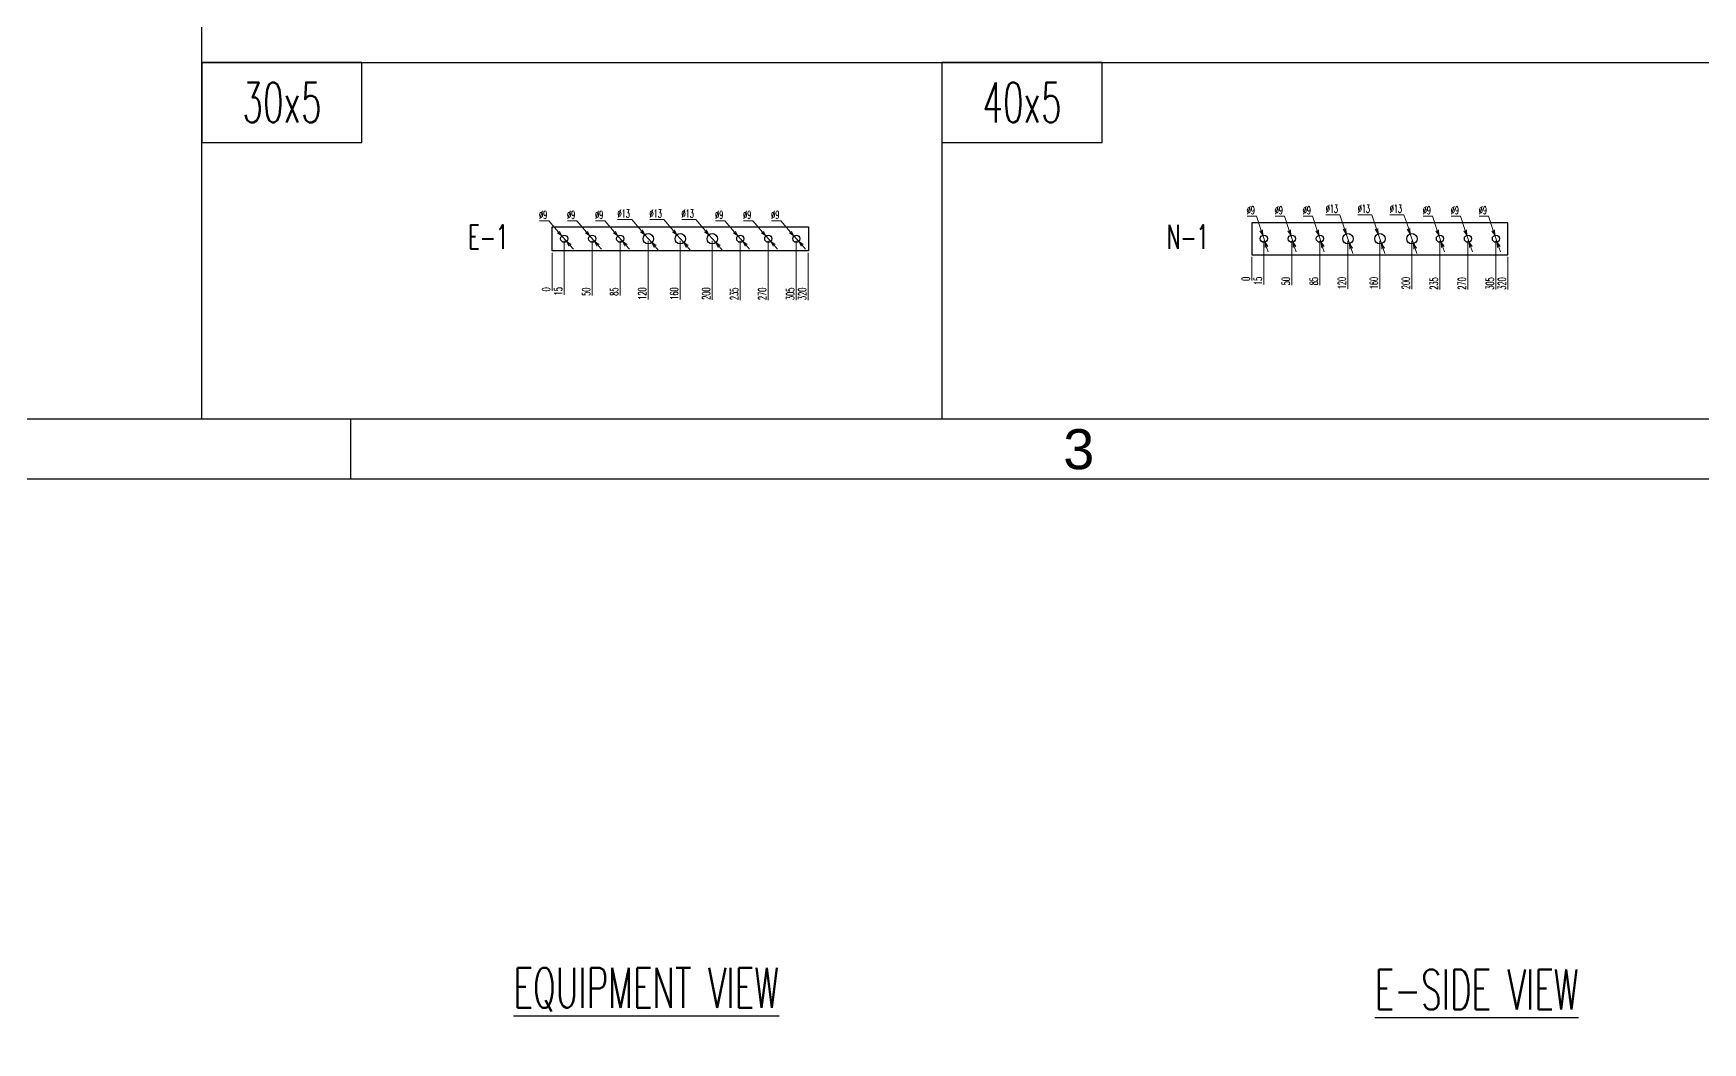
# Model space of a CAD drawing. Header units: millimetres. Extents: x 28713 to 59118, y -54378 to -19615.
# Drawn here: x 37189 to 39275, y -24634 to -23373 of the extents above; entities that cross this region are included whole.
import ezdxf
from ezdxf.enums import TextEntityAlignment as Align

# ---------------------------------------------------------------- set-up
doc = ezdxf.new("R2010")
doc.units = ezdxf.units.MM
doc.header["$LTSCALE"] = 3
for name, color, linetype in [('@.TEXT', 7, 'Continuous'), ('@.VISIBLE', 7, 'Continuous'), ('dim', 7, 'Continuous')]:
    doc.layers.add(name, color=color, linetype=linetype)
doc.styles.add('Ann_w01', font='romans.shx', dxfattribs={"width": 0.6, "bigfont": 'chineset.shx'})
doc.styles.add('Arial', font='arial.ttf')
doc.dimstyles.new('Dim 01_SC05', dxfattribs={"dimscale": 5, "dimtxt": 2, "dimasz": 1.3, "dimexe": 0.5, "dimexo": 0.5, "dimgap": 0.5, "dimtad": 1, "dimtoh": 1, "dimdec": 1, "dimzin": 12, "dimdsep": 46, "dimtxsty": 'Ann_w01', "dimblk": 'OPEN30', "dimcen": 1.5, "dimclrd": 6, "dimclre": 6, "dimclrt": 3, "dimadec": 1, "dimazin": 3, "dimtm": 1e-09, "dimtfac": 1, "dimtdec": 1, "dimtmove": 0, "dimatfit": 3, "dimldrblk": 'OPEN30', "dimfxl": 1, "dimtolj": 1, "dimlwd": 20, "dimlwe": 20, "dimarcsym": 0})

# ---------------------------------------------------------------- blocks, each defined once
blk = doc.blocks.new('KHUNG BAN VE (Made by Tung)')
at = {"layer": '@.VISIBLE', "color": 8}
blk.add_line((148.5, 207), (148.5, 210), dxfattribs=at)
for points in [[(0, 0), (297, 0), (297, 210), (0, 210)], [(3, 3), (294, 3), (294, 207), (3, 207)]]:
    blk.add_lwpolyline(points, close=True, dxfattribs=at)
at = {"layer": '@.TEXT', "color": 1, "style": 'Arial'}
blk.add_text('3', height=2, dxfattribs=at).set_placement((184.875, 208.5), align=Align.MIDDLE_CENTER)
for tag, height, p in [('DESIGNER_NAME', 2, (38, 15.5)), ('PROJECT_CODE', 2, (258.5, 15.5)), ('SCALE', 2, (289, 15.5)), ('APPROVED_NAME', 2, (38, 10.5)), ('CUSTOMER_NAME', 2, (258.5, 10.5)), ('PAGE', 2, (289, 10.5)), ('DRAWING_NAME', 4, (173, 8)), ('TOTAL', 2, (289, 5.5))]:
    blk.add_attdef(tag, text='', height=height, dxfattribs=at).set_placement(p, align=Align.MIDDLE_CENTER)
blk = doc.blocks.new('*D668')
at = {"color": 6, "lineweight": 20, "transparency": 16777216}
blk.add_line((37837.4, -23646.7), (37837.4, -23694.5), dxfattribs=at)
at = {"layer": 'Defpoints', "color": 0, "transparency": 16777216}
for p in [(37837.4, -23629.2), (37837.4, -23644.2), (37837.4, -23688)]:
    blk.add_point(p, dxfattribs=at)
at = {"color": 3, "transparency": 16777216, "insert": (37829.9, -23692.5), "char_height": 10, "attachment_point": 5, "rotation": 90, "style": 'Ann_w01'}
blk.add_mtext('\\A1;0', dxfattribs=at)
blk = doc.blocks.new('_Open30')
at = {"color": 0, "linetype": 'ByBlock', "lineweight": -2}
for p, q in [((-1, 0.27), (0, 0)), ((0, 0), (-1, -0.27)), ((0, 0), (-1, 0))]:
    blk.add_line(p, q, dxfattribs=at)
blk = doc.blocks.new('*D669')
at = {"color": 6, "lineweight": 20, "transparency": 16777216}
blk.add_line((37852.4, -23631.7), (37852.4, -23699.4), dxfattribs=at)
at = {"layer": 'Defpoints', "color": 0, "transparency": 16777216}
for p in [(37837.4, -23629.2), (37852.4, -23629.2), (37852.4, -23688)]:
    blk.add_point(p, dxfattribs=at)
at = {"color": 3, "transparency": 16777216, "insert": (37844.9, -23694.9), "char_height": 10, "attachment_point": 5, "rotation": 90, "style": 'Ann_w01'}
blk.add_mtext('\\A1;15', dxfattribs=at)
blk = doc.blocks.new('*D670')
at = {"color": 6, "lineweight": 20, "transparency": 16777216}
blk.add_line((37887.4, -23631.7), (37887.4, -23700.2), dxfattribs=at)
at = {"layer": 'Defpoints', "color": 0, "transparency": 16777216}
for p in [(37837.4, -23629.2), (37887.4, -23629.2), (37887.4, -23688)]:
    blk.add_point(p, dxfattribs=at)
at = {"color": 3, "transparency": 16777216, "insert": (37879.9, -23695.4), "char_height": 10, "attachment_point": 5, "rotation": 90, "style": 'Ann_w01'}
blk.add_mtext('\\A1;50', dxfattribs=at)
blk = doc.blocks.new('*D671')
at = {"color": 6, "lineweight": 20, "transparency": 16777216}
blk.add_line((37922.4, -23631.7), (37922.4, -23700.2), dxfattribs=at)
at = {"layer": 'Defpoints', "color": 0, "transparency": 16777216}
for p in [(37837.4, -23629.2), (37922.4, -23629.2), (37922.4, -23688)]:
    blk.add_point(p, dxfattribs=at)
at = {"color": 3, "transparency": 16777216, "insert": (37914.9, -23695.4), "char_height": 10, "attachment_point": 5, "rotation": 90, "style": 'Ann_w01'}
blk.add_mtext('\\A1;85', dxfattribs=at)
blk = doc.blocks.new('*D672')
at = {"color": 6, "lineweight": 20, "transparency": 16777216}
blk.add_line((37957.4, -23631.7), (37957.4, -23705.1), dxfattribs=at)
at = {"layer": 'Defpoints', "color": 0, "transparency": 16777216}
for p in [(37837.4, -23629.2), (37957.4, -23629.2), (37957.4, -23688)]:
    blk.add_point(p, dxfattribs=at)
at = {"color": 3, "transparency": 16777216, "insert": (37949.9, -23697.8), "char_height": 10, "attachment_point": 5, "rotation": 90, "style": 'Ann_w01'}
blk.add_mtext('\\A1;120', dxfattribs=at)
blk = doc.blocks.new('*D673')
at = {"color": 6, "lineweight": 20, "transparency": 16777216}
blk.add_line((37997.4, -23631.7), (37997.4, -23705.1), dxfattribs=at)
at = {"layer": 'Defpoints', "color": 0, "transparency": 16777216}
for p in [(37837.4, -23629.2), (37997.4, -23629.2), (37997.4, -23688)]:
    blk.add_point(p, dxfattribs=at)
at = {"color": 3, "transparency": 16777216, "insert": (37989.9, -23697.8), "char_height": 10, "attachment_point": 5, "rotation": 90, "style": 'Ann_w01'}
blk.add_mtext('\\A1;160', dxfattribs=at)
blk = doc.blocks.new('*D674')
at = {"color": 6, "lineweight": 20, "transparency": 16777216}
blk.add_line((38037.4, -23631.7), (38037.4, -23705.5), dxfattribs=at)
at = {"layer": 'Defpoints', "color": 0, "transparency": 16777216}
for p in [(37837.4, -23629.2), (38037.4, -23629.2), (38037.4, -23687.6)]:
    blk.add_point(p, dxfattribs=at)
at = {"color": 3, "transparency": 16777216, "insert": (38029.9, -23697.8), "char_height": 10, "attachment_point": 5, "rotation": 90, "style": 'Ann_w01'}
blk.add_mtext('\\A1;200', dxfattribs=at)
blk = doc.blocks.new('*D675')
at = {"color": 6, "lineweight": 20, "transparency": 16777216}
blk.add_line((38072.4, -23631.7), (38072.4, -23705.9), dxfattribs=at)
at = {"layer": 'Defpoints', "color": 0, "transparency": 16777216}
for p in [(37837.4, -23629.2), (38072.4, -23629.2), (38072.4, -23688)]:
    blk.add_point(p, dxfattribs=at)
at = {"color": 3, "transparency": 16777216, "insert": (38064.9, -23698.2), "char_height": 10, "attachment_point": 5, "rotation": 90, "style": 'Ann_w01'}
blk.add_mtext('\\A1;235', dxfattribs=at)
blk = doc.blocks.new('*D676')
at = {"color": 6, "lineweight": 20, "transparency": 16777216}
blk.add_line((38107.4, -23631.7), (38107.4, -23705.9), dxfattribs=at)
at = {"layer": 'Defpoints', "color": 0, "transparency": 16777216}
for p in [(37837.4, -23629.2), (38107.4, -23629.2), (38107.4, -23688)]:
    blk.add_point(p, dxfattribs=at)
at = {"color": 3, "transparency": 16777216, "insert": (38099.9, -23698.2), "char_height": 10, "attachment_point": 5, "rotation": 90, "style": 'Ann_w01'}
blk.add_mtext('\\A1;270', dxfattribs=at)
blk = doc.blocks.new('*D677')
at = {"color": 6, "lineweight": 20, "transparency": 16777216}
blk.add_line((38142.4, -23631.7), (38142.4, -23705.9), dxfattribs=at)
at = {"layer": 'Defpoints', "color": 0, "transparency": 16777216}
for p in [(37837.4, -23629.2), (38142.4, -23629.2), (38142.4, -23688)]:
    blk.add_point(p, dxfattribs=at)
at = {"color": 3, "transparency": 16777216, "insert": (38134.9, -23698.2), "char_height": 10, "attachment_point": 5, "rotation": 90, "style": 'Ann_w01'}
blk.add_mtext('\\A1;305', dxfattribs=at)
blk = doc.blocks.new('*D678')
at = {"color": 6, "lineweight": 20, "transparency": 16777216}
blk.add_line((38157.4, -23646.7), (38157.4, -23705.9), dxfattribs=at)
at = {"layer": 'Defpoints', "color": 0, "transparency": 16777216}
for p in [(37837.4, -23629.2), (38157.4, -23644.2), (38157.4, -23688)]:
    blk.add_point(p, dxfattribs=at)
at = {"color": 3, "transparency": 16777216, "insert": (38149.9, -23698.2), "char_height": 10, "attachment_point": 5, "rotation": 90, "style": 'Ann_w01'}
blk.add_mtext('\\A1;320', dxfattribs=at)
blk = doc.blocks.new('*D679')
at = {"color": 6, "lineweight": 20, "transparency": 16777216}
for p, q in [((37821.5, -23606.9), (37833.2, -23606.9)), ((37833.2, -23606.9), (37845.2, -23620.9)), ((37855.4, -23632.6), (37849.5, -23625.8)), ((37859.6, -23637.5), (37863.9, -23642.5))]:
    blk.add_line(p, q, dxfattribs=at)
at = {"layer": 'Defpoints', "color": 0, "transparency": 16777216}
for p in [(37849.5, -23625.8), (37855.4, -23632.6)]:
    blk.add_point(p, dxfattribs=at)
at = {"color": 6, "lineweight": 20, "transparency": 16777216, "xscale": 6.5, "yscale": 6.5, "zscale": 6.5}
for p, rotation in [((37849.5, -23625.8), 310.7529056529628), ((37855.4, -23632.6), 130.7529056529627)]:
    blk.add_blockref('_Open30', p, dxfattribs=dict(at, rotation=rotation))
at = {"color": 3, "transparency": 16777216, "insert": (37826.1, -23599.4), "char_height": 10, "attachment_point": 5, "style": 'Ann_w01'}
blk.add_mtext('\\A1;∅9', dxfattribs=at)
blk = doc.blocks.new('*D680')
at = {"color": 6, "lineweight": 20, "transparency": 16777216}
for p, q in [((37856.5, -23606.9), (37868.2, -23606.9)), ((37868.2, -23606.9), (37880.2, -23620.9)), ((37890.4, -23632.6), (37884.5, -23625.8)), ((37894.6, -23637.5), (37898.9, -23642.5))]:
    blk.add_line(p, q, dxfattribs=at)
at = {"layer": 'Defpoints', "color": 0, "transparency": 16777216}
for p in [(37884.5, -23625.8), (37890.4, -23632.6)]:
    blk.add_point(p, dxfattribs=at)
at = {"color": 6, "lineweight": 20, "transparency": 16777216, "xscale": 6.5, "yscale": 6.5, "zscale": 6.5}
for p, rotation in [((37884.5, -23625.8), 310.7529056530124), ((37890.4, -23632.6), 130.7529056530124)]:
    blk.add_blockref('_Open30', p, dxfattribs=dict(at, rotation=rotation))
at = {"color": 3, "transparency": 16777216, "insert": (37861.1, -23599.4), "char_height": 10, "attachment_point": 5, "style": 'Ann_w01'}
blk.add_mtext('\\A1;∅9', dxfattribs=at)
blk = doc.blocks.new('*D681')
at = {"color": 6, "lineweight": 20, "transparency": 16777216}
for p, q in [((37891.5, -23606.9), (37903.2, -23606.9)), ((37903.2, -23606.9), (37915.2, -23620.9)), ((37925.4, -23632.6), (37919.5, -23625.8)), ((37929.6, -23637.5), (37933.9, -23642.5))]:
    blk.add_line(p, q, dxfattribs=at)
at = {"layer": 'Defpoints', "color": 0, "transparency": 16777216}
for p in [(37919.5, -23625.8), (37925.4, -23632.6)]:
    blk.add_point(p, dxfattribs=at)
at = {"color": 6, "lineweight": 20, "transparency": 16777216, "xscale": 6.5, "yscale": 6.5, "zscale": 6.5}
for p, rotation in [((37919.5, -23625.8), 310.7529056531641), ((37925.4, -23632.6), 130.7529056531641)]:
    blk.add_blockref('_Open30', p, dxfattribs=dict(at, rotation=rotation))
at = {"color": 3, "transparency": 16777216, "insert": (37896.1, -23599.4), "char_height": 10, "attachment_point": 5, "style": 'Ann_w01'}
blk.add_mtext('\\A1;∅9', dxfattribs=at)
blk = doc.blocks.new('*D682')
at = {"color": 6, "lineweight": 20, "transparency": 16777216}
for p, q in [((37919.2, -23605.4), (37936.9, -23605.4)), ((37936.9, -23605.4), (37948.9, -23619.4)), ((37961.7, -23634.1), (37953.2, -23624.3)), ((37965.9, -23639.1), (37970.2, -23644))]:
    blk.add_line(p, q, dxfattribs=at)
at = {"layer": 'Defpoints', "color": 0, "transparency": 16777216}
for p in [(37953.2, -23624.3), (37961.7, -23634.1)]:
    blk.add_point(p, dxfattribs=at)
at = {"color": 6, "lineweight": 20, "transparency": 16777216, "xscale": 6.5, "yscale": 6.5, "zscale": 6.5}
for p, rotation in [((37953.2, -23624.3), 310.752905653024), ((37961.7, -23634.1), 130.752905653024)]:
    blk.add_blockref('_Open30', p, dxfattribs=dict(at, rotation=rotation))
at = {"color": 3, "transparency": 16777216, "insert": (37926.8, -23597.9), "char_height": 10, "attachment_point": 5, "style": 'Ann_w01'}
blk.add_mtext('\\A1;∅13', dxfattribs=at)
blk = doc.blocks.new('*D683')
at = {"color": 6, "lineweight": 20, "transparency": 16777216}
for p, q in [((37959.2, -23605.4), (37976.9, -23605.4)), ((37976.9, -23605.4), (37988.9, -23619.4)), ((38001.7, -23634.1), (37993.2, -23624.3)), ((38005.9, -23639.1), (38010.2, -23644))]:
    blk.add_line(p, q, dxfattribs=at)
at = {"layer": 'Defpoints', "color": 0, "transparency": 16777216}
for p in [(37993.2, -23624.3), (38001.7, -23634.1)]:
    blk.add_point(p, dxfattribs=at)
at = {"color": 6, "lineweight": 20, "transparency": 16777216, "xscale": 6.5, "yscale": 6.5, "zscale": 6.5}
for p, rotation in [((37993.2, -23624.3), 310.7529056528742), ((38001.7, -23634.1), 130.7529056528742)]:
    blk.add_blockref('_Open30', p, dxfattribs=dict(at, rotation=rotation))
at = {"color": 3, "transparency": 16777216, "insert": (37966.8, -23597.9), "char_height": 10, "attachment_point": 5, "style": 'Ann_w01'}
blk.add_mtext('\\A1;∅13', dxfattribs=at)
blk = doc.blocks.new('*D684')
at = {"color": 6, "lineweight": 20, "transparency": 16777216}
for p, q in [((37999.2, -23605.4), (38016.9, -23605.4)), ((38016.9, -23605.4), (38028.9, -23619.4)), ((38041.7, -23634.1), (38033.2, -23624.3)), ((38045.9, -23639.1), (38050.2, -23644))]:
    blk.add_line(p, q, dxfattribs=at)
at = {"layer": 'Defpoints', "color": 0, "transparency": 16777216}
for p in [(38033.2, -23624.3), (38041.7, -23634.1)]:
    blk.add_point(p, dxfattribs=at)
at = {"color": 6, "lineweight": 20, "transparency": 16777216, "xscale": 6.5, "yscale": 6.5, "zscale": 6.5}
for p, rotation in [((38033.2, -23624.3), 310.7529056529227), ((38041.7, -23634.1), 130.7529056529227)]:
    blk.add_blockref('_Open30', p, dxfattribs=dict(at, rotation=rotation))
at = {"color": 3, "transparency": 16777216, "insert": (38006.8, -23597.9), "char_height": 10, "attachment_point": 5, "style": 'Ann_w01'}
blk.add_mtext('\\A1;∅13', dxfattribs=at)
blk = doc.blocks.new('*D685')
at = {"color": 6, "lineweight": 20, "transparency": 16777216}
for p, q in [((38041.5, -23606.9), (38053.2, -23606.9)), ((38053.2, -23606.9), (38065.2, -23620.9)), ((38075.4, -23632.6), (38069.5, -23625.8)), ((38079.6, -23637.5), (38083.9, -23642.5))]:
    blk.add_line(p, q, dxfattribs=at)
at = {"layer": 'Defpoints', "color": 0, "transparency": 16777216}
for p in [(38069.5, -23625.8), (38075.4, -23632.6)]:
    blk.add_point(p, dxfattribs=at)
at = {"color": 6, "lineweight": 20, "transparency": 16777216, "xscale": 6.5, "yscale": 6.5, "zscale": 6.5}
for p, rotation in [((38069.5, -23625.8), 310.752905652953), ((38075.4, -23632.6), 130.752905652953)]:
    blk.add_blockref('_Open30', p, dxfattribs=dict(at, rotation=rotation))
at = {"color": 3, "transparency": 16777216, "insert": (38046.1, -23599.4), "char_height": 10, "attachment_point": 5, "style": 'Ann_w01'}
blk.add_mtext('\\A1;∅9', dxfattribs=at)
blk = doc.blocks.new('*D686')
at = {"color": 6, "lineweight": 20, "transparency": 16777216}
for p, q in [((38076.5, -23606.9), (38088.2, -23606.9)), ((38088.2, -23606.9), (38100.2, -23620.9)), ((38110.4, -23632.6), (38104.5, -23625.8)), ((38114.6, -23637.5), (38118.9, -23642.5))]:
    blk.add_line(p, q, dxfattribs=at)
at = {"layer": 'Defpoints', "color": 0, "transparency": 16777216}
for p in [(38104.5, -23625.8), (38110.4, -23632.6)]:
    blk.add_point(p, dxfattribs=at)
at = {"color": 6, "lineweight": 20, "transparency": 16777216, "xscale": 6.5, "yscale": 6.5, "zscale": 6.5}
for p, rotation in [((38104.5, -23625.8), 310.7529056528575), ((38110.4, -23632.6), 130.7529056528575)]:
    blk.add_blockref('_Open30', p, dxfattribs=dict(at, rotation=rotation))
at = {"color": 3, "transparency": 16777216, "insert": (38081.1, -23599.4), "char_height": 10, "attachment_point": 5, "style": 'Ann_w01'}
blk.add_mtext('\\A1;∅9', dxfattribs=at)
blk = doc.blocks.new('*D687')
at = {"color": 6, "lineweight": 20, "transparency": 16777216}
for p, q in [((38111.5, -23606.9), (38123.2, -23606.9)), ((38123.2, -23606.9), (38135.2, -23620.9)), ((38145.4, -23632.6), (38139.5, -23625.8)), ((38149.6, -23637.5), (38153.9, -23642.5))]:
    blk.add_line(p, q, dxfattribs=at)
at = {"layer": 'Defpoints', "color": 0, "transparency": 16777216}
for p in [(38139.5, -23625.8), (38145.4, -23632.6)]:
    blk.add_point(p, dxfattribs=at)
at = {"color": 6, "lineweight": 20, "transparency": 16777216, "xscale": 6.5, "yscale": 6.5, "zscale": 6.5}
for p, rotation in [((38139.5, -23625.8), 310.7529056530033), ((38145.4, -23632.6), 130.7529056530033)]:
    blk.add_blockref('_Open30', p, dxfattribs=dict(at, rotation=rotation))
at = {"color": 3, "transparency": 16777216, "insert": (38116.1, -23599.4), "char_height": 10, "attachment_point": 5, "style": 'Ann_w01'}
blk.add_mtext('\\A1;∅9', dxfattribs=at)
blk = doc.blocks.new('*D688')
at = {"color": 6, "lineweight": 20, "transparency": 16777216}
blk.add_line((38711.6, -23651.7), (38711.6, -23681.4), dxfattribs=at)
at = {"layer": 'Defpoints', "color": 0, "transparency": 16777216}
for p in [(38711.6, -23629.2), (38711.6, -23649.2), (38711.6, -23674.9)]:
    blk.add_point(p, dxfattribs=at)
at = {"color": 3, "transparency": 16777216, "insert": (38704.1, -23679.4), "char_height": 10, "attachment_point": 5, "rotation": 90, "style": 'Ann_w01'}
blk.add_mtext('\\A1;0', dxfattribs=at)
blk = doc.blocks.new('*D689')
at = {"color": 6, "lineweight": 20, "transparency": 16777216}
blk.add_line((38726.6, -23631.7), (38726.6, -23686.3), dxfattribs=at)
at = {"layer": 'Defpoints', "color": 0, "transparency": 16777216}
for p in [(38711.6, -23629.2), (38726.6, -23629.2), (38726.6, -23674.9)]:
    blk.add_point(p, dxfattribs=at)
at = {"color": 3, "transparency": 16777216, "insert": (38719.1, -23681.9), "char_height": 10, "attachment_point": 5, "rotation": 90, "style": 'Ann_w01'}
blk.add_mtext('\\A1;15', dxfattribs=at)
blk = doc.blocks.new('*D690')
at = {"color": 6, "lineweight": 20, "transparency": 16777216}
blk.add_line((38761.6, -23631.7), (38761.6, -23687.2), dxfattribs=at)
at = {"layer": 'Defpoints', "color": 0, "transparency": 16777216}
for p in [(38711.6, -23629.2), (38761.6, -23629.2), (38761.6, -23674.9)]:
    blk.add_point(p, dxfattribs=at)
at = {"color": 3, "transparency": 16777216, "insert": (38754.1, -23682.3), "char_height": 10, "attachment_point": 5, "rotation": 90, "style": 'Ann_w01'}
blk.add_mtext('\\A1;50', dxfattribs=at)
blk = doc.blocks.new('*D691')
at = {"color": 6, "lineweight": 20, "transparency": 16777216}
blk.add_line((38796.6, -23631.7), (38796.6, -23687.2), dxfattribs=at)
at = {"layer": 'Defpoints', "color": 0, "transparency": 16777216}
for p in [(38711.6, -23629.2), (38796.6, -23629.2), (38796.6, -23674.9)]:
    blk.add_point(p, dxfattribs=at)
at = {"color": 3, "transparency": 16777216, "insert": (38789.1, -23682.3), "char_height": 10, "attachment_point": 5, "rotation": 90, "style": 'Ann_w01'}
blk.add_mtext('\\A1;85', dxfattribs=at)
blk = doc.blocks.new('*D692')
at = {"color": 6, "lineweight": 20, "transparency": 16777216}
blk.add_line((38831.6, -23631.7), (38831.6, -23692), dxfattribs=at)
at = {"layer": 'Defpoints', "color": 0, "transparency": 16777216}
for p in [(38711.6, -23629.2), (38831.6, -23629.2), (38831.6, -23674.9)]:
    blk.add_point(p, dxfattribs=at)
at = {"color": 3, "transparency": 16777216, "insert": (38824.1, -23684.7), "char_height": 10, "attachment_point": 5, "rotation": 90, "style": 'Ann_w01'}
blk.add_mtext('\\A1;120', dxfattribs=at)
blk = doc.blocks.new('*D693')
at = {"color": 6, "lineweight": 20, "transparency": 16777216}
blk.add_line((38871.6, -23631.7), (38871.6, -23692), dxfattribs=at)
at = {"layer": 'Defpoints', "color": 0, "transparency": 16777216}
for p in [(38711.6, -23629.2), (38871.6, -23629.2), (38871.6, -23674.9)]:
    blk.add_point(p, dxfattribs=at)
at = {"color": 3, "transparency": 16777216, "insert": (38864.1, -23684.7), "char_height": 10, "attachment_point": 5, "rotation": 90, "style": 'Ann_w01'}
blk.add_mtext('\\A1;160', dxfattribs=at)
blk = doc.blocks.new('*D694')
at = {"color": 6, "lineweight": 20, "transparency": 16777216}
blk.add_line((38911.6, -23631.7), (38911.6, -23692.4), dxfattribs=at)
at = {"layer": 'Defpoints', "color": 0, "transparency": 16777216}
for p in [(38711.6, -23629.2), (38911.6, -23629.2), (38911.6, -23674.5)]:
    blk.add_point(p, dxfattribs=at)
at = {"color": 3, "transparency": 16777216, "insert": (38904.1, -23684.7), "char_height": 10, "attachment_point": 5, "rotation": 90, "style": 'Ann_w01'}
blk.add_mtext('\\A1;200', dxfattribs=at)
blk = doc.blocks.new('*D695')
at = {"color": 6, "lineweight": 20, "transparency": 16777216}
blk.add_line((38946.6, -23631.7), (38946.6, -23692.9), dxfattribs=at)
at = {"layer": 'Defpoints', "color": 0, "transparency": 16777216}
for p in [(38711.6, -23629.2), (38946.6, -23629.2), (38946.6, -23674.9)]:
    blk.add_point(p, dxfattribs=at)
at = {"color": 3, "transparency": 16777216, "insert": (38939.1, -23685.2), "char_height": 10, "attachment_point": 5, "rotation": 90, "style": 'Ann_w01'}
blk.add_mtext('\\A1;235', dxfattribs=at)
blk = doc.blocks.new('*D696')
at = {"color": 6, "lineweight": 20, "transparency": 16777216}
blk.add_line((38981.6, -23631.7), (38981.6, -23692.9), dxfattribs=at)
at = {"layer": 'Defpoints', "color": 0, "transparency": 16777216}
for p in [(38711.6, -23629.2), (38981.6, -23629.2), (38981.6, -23674.9)]:
    blk.add_point(p, dxfattribs=at)
at = {"color": 3, "transparency": 16777216, "insert": (38974.1, -23685.2), "char_height": 10, "attachment_point": 5, "rotation": 90, "style": 'Ann_w01'}
blk.add_mtext('\\A1;270', dxfattribs=at)
blk = doc.blocks.new('*D697')
at = {"color": 6, "lineweight": 20, "transparency": 16777216}
blk.add_line((39016.6, -23631.7), (39016.6, -23692.9), dxfattribs=at)
at = {"layer": 'Defpoints', "color": 0, "transparency": 16777216}
for p in [(38711.6, -23629.2), (39016.6, -23629.2), (39016.6, -23674.9)]:
    blk.add_point(p, dxfattribs=at)
at = {"color": 3, "transparency": 16777216, "insert": (39009.1, -23685.2), "char_height": 10, "attachment_point": 5, "rotation": 90, "style": 'Ann_w01'}
blk.add_mtext('\\A1;305', dxfattribs=at)
blk = doc.blocks.new('*D698')
at = {"color": 6, "lineweight": 20, "transparency": 16777216}
blk.add_line((39031.6, -23651.7), (39031.6, -23692.9), dxfattribs=at)
at = {"layer": 'Defpoints', "color": 0, "transparency": 16777216}
for p in [(38711.6, -23629.2), (39031.6, -23649.2), (39031.6, -23674.9)]:
    blk.add_point(p, dxfattribs=at)
at = {"color": 3, "transparency": 16777216, "insert": (39024.1, -23685.2), "char_height": 10, "attachment_point": 5, "rotation": 90, "style": 'Ann_w01'}
blk.add_mtext('\\A1;320', dxfattribs=at)
blk = doc.blocks.new('*D699')
at = {"color": 6, "lineweight": 20, "transparency": 16777216}
for p, q in [((38995.6, -23601.2), (39007.3, -23601.2)), ((39007.3, -23601.2), (39013.1, -23618.8)), ((39018, -23633.5), (39015.2, -23624.9)), ((39020, -23639.7), (39022.1, -23645.8))]:
    blk.add_line(p, q, dxfattribs=at)
at = {"layer": 'Defpoints', "color": 0, "transparency": 16777216}
for p in [(39015.2, -23624.9), (39018, -23633.5)]:
    blk.add_point(p, dxfattribs=at)
at = {"color": 6, "lineweight": 20, "transparency": 16777216, "xscale": 6.5, "yscale": 6.5, "zscale": 6.5}
for p, rotation in [((39015.2, -23624.9), 288.4068641955445), ((39018, -23633.5), 108.4068641955445)]:
    blk.add_blockref('_Open30', p, dxfattribs=dict(at, rotation=rotation))
at = {"color": 3, "transparency": 16777216, "insert": (39000.2, -23593.7), "char_height": 10, "attachment_point": 5, "style": 'Ann_w01'}
blk.add_mtext('\\A1;∅9', dxfattribs=at)
blk = doc.blocks.new('*D700')
at = {"color": 6, "lineweight": 20, "transparency": 16777216}
for p, q in [((38960.6, -23601.2), (38972.3, -23601.2)), ((38972.3, -23601.2), (38978.1, -23618.8)), ((38983, -23633.5), (38980.2, -23624.9)), ((38985, -23639.7), (38987.1, -23645.8))]:
    blk.add_line(p, q, dxfattribs=at)
at = {"layer": 'Defpoints', "color": 0, "transparency": 16777216}
for p in [(38980.2, -23624.9), (38983, -23633.5)]:
    blk.add_point(p, dxfattribs=at)
at = {"color": 6, "lineweight": 20, "transparency": 16777216, "xscale": 6.5, "yscale": 6.5, "zscale": 6.5}
for p, rotation in [((38980.2, -23624.9), 288.4068641955445), ((38983, -23633.5), 108.4068641955445)]:
    blk.add_blockref('_Open30', p, dxfattribs=dict(at, rotation=rotation))
at = {"color": 3, "transparency": 16777216, "insert": (38965.2, -23593.7), "char_height": 10, "attachment_point": 5, "style": 'Ann_w01'}
blk.add_mtext('\\A1;∅9', dxfattribs=at)
blk = doc.blocks.new('*D701')
at = {"color": 6, "lineweight": 20, "transparency": 16777216}
for p, q in [((38925.6, -23601.2), (38937.3, -23601.2)), ((38937.3, -23601.2), (38943.1, -23618.8)), ((38948, -23633.5), (38945.2, -23624.9)), ((38950, -23639.7), (38952.1, -23645.8))]:
    blk.add_line(p, q, dxfattribs=at)
at = {"layer": 'Defpoints', "color": 0, "transparency": 16777216}
for p in [(38945.2, -23624.9), (38948, -23633.5)]:
    blk.add_point(p, dxfattribs=at)
at = {"color": 6, "lineweight": 20, "transparency": 16777216, "xscale": 6.5, "yscale": 6.5, "zscale": 6.5}
for p, rotation in [((38945.2, -23624.9), 288.4068641952662), ((38948, -23633.5), 108.4068641952662)]:
    blk.add_blockref('_Open30', p, dxfattribs=dict(at, rotation=rotation))
at = {"color": 3, "transparency": 16777216, "insert": (38930.2, -23593.7), "char_height": 10, "attachment_point": 5, "style": 'Ann_w01'}
blk.add_mtext('\\A1;∅9', dxfattribs=at)
blk = doc.blocks.new('*D702')
at = {"color": 6, "lineweight": 20, "transparency": 16777216}
for p, q in [((38884, -23599.3), (38901.6, -23599.3)), ((38901.6, -23599.3), (38907.5, -23616.9)), ((38913.6, -23635.4), (38909.5, -23623)), ((38915.7, -23641.5), (38917.7, -23647.7))]:
    blk.add_line(p, q, dxfattribs=at)
at = {"layer": 'Defpoints', "color": 0, "transparency": 16777216}
for p in [(38909.5, -23623), (38913.6, -23635.4)]:
    blk.add_point(p, dxfattribs=at)
at = {"color": 6, "lineweight": 20, "transparency": 16777216, "xscale": 6.5, "yscale": 6.5, "zscale": 6.5}
for p, rotation in [((38909.5, -23623), 288.4068641956089), ((38913.6, -23635.4), 108.4068641956088)]:
    blk.add_blockref('_Open30', p, dxfattribs=dict(at, rotation=rotation))
at = {"color": 3, "transparency": 16777216, "insert": (38891.6, -23591.8), "char_height": 10, "attachment_point": 5, "style": 'Ann_w01'}
blk.add_mtext('\\A1;∅13', dxfattribs=at)
blk = doc.blocks.new('*D703')
at = {"color": 6, "lineweight": 20, "transparency": 16777216}
for p, q in [((38844, -23599.3), (38861.6, -23599.3)), ((38861.6, -23599.3), (38867.5, -23616.9)), ((38873.6, -23635.4), (38869.5, -23623)), ((38875.7, -23641.5), (38877.7, -23647.7))]:
    blk.add_line(p, q, dxfattribs=at)
at = {"layer": 'Defpoints', "color": 0, "transparency": 16777216}
for p in [(38869.5, -23623), (38873.6, -23635.4)]:
    blk.add_point(p, dxfattribs=at)
at = {"color": 6, "lineweight": 20, "transparency": 16777216, "xscale": 6.5, "yscale": 6.5, "zscale": 6.5}
for p, rotation in [((38869.5, -23623), 288.4068641954616), ((38873.6, -23635.4), 108.4068641954616)]:
    blk.add_blockref('_Open30', p, dxfattribs=dict(at, rotation=rotation))
at = {"color": 3, "transparency": 16777216, "insert": (38851.6, -23591.8), "char_height": 10, "attachment_point": 5, "style": 'Ann_w01'}
blk.add_mtext('\\A1;∅13', dxfattribs=at)
blk = doc.blocks.new('*D704')
at = {"color": 6, "lineweight": 20, "transparency": 16777216}
for p, q in [((38804, -23599.3), (38821.6, -23599.3)), ((38821.6, -23599.3), (38827.5, -23616.9)), ((38833.6, -23635.4), (38829.5, -23623)), ((38835.7, -23641.5), (38837.7, -23647.7))]:
    blk.add_line(p, q, dxfattribs=at)
at = {"layer": 'Defpoints', "color": 0, "transparency": 16777216}
for p in [(38829.5, -23623), (38833.6, -23635.4)]:
    blk.add_point(p, dxfattribs=at)
at = {"color": 6, "lineweight": 20, "transparency": 16777216, "xscale": 6.5, "yscale": 6.5, "zscale": 6.5}
for p, rotation in [((38829.5, -23623), 288.4068641954464), ((38833.6, -23635.4), 108.4068641954464)]:
    blk.add_blockref('_Open30', p, dxfattribs=dict(at, rotation=rotation))
at = {"color": 3, "transparency": 16777216, "insert": (38811.6, -23591.8), "char_height": 10, "attachment_point": 5, "style": 'Ann_w01'}
blk.add_mtext('\\A1;∅13', dxfattribs=at)
blk = doc.blocks.new('*D705')
at = {"color": 6, "lineweight": 20, "transparency": 16777216}
for p, q in [((38775.6, -23601.2), (38787.3, -23601.2)), ((38787.3, -23601.2), (38793.1, -23618.8)), ((38798, -23633.5), (38795.2, -23624.9)), ((38800, -23639.7), (38802.1, -23645.8))]:
    blk.add_line(p, q, dxfattribs=at)
at = {"layer": 'Defpoints', "color": 0, "transparency": 16777216}
for p in [(38795.2, -23624.9), (38798, -23633.5)]:
    blk.add_point(p, dxfattribs=at)
at = {"color": 6, "lineweight": 20, "transparency": 16777216, "xscale": 6.5, "yscale": 6.5, "zscale": 6.5}
for p, rotation in [((38795.2, -23624.9), 288.4068641954713), ((38798, -23633.5), 108.4068641954713)]:
    blk.add_blockref('_Open30', p, dxfattribs=dict(at, rotation=rotation))
at = {"color": 3, "transparency": 16777216, "insert": (38780.2, -23593.7), "char_height": 10, "attachment_point": 5, "style": 'Ann_w01'}
blk.add_mtext('\\A1;∅9', dxfattribs=at)
blk = doc.blocks.new('*D706')
at = {"color": 6, "lineweight": 20, "transparency": 16777216}
for p, q in [((38740.6, -23601.2), (38752.3, -23601.2)), ((38752.3, -23601.2), (38758.1, -23618.8)), ((38763, -23633.5), (38760.2, -23624.9)), ((38765, -23639.7), (38767.1, -23645.8))]:
    blk.add_line(p, q, dxfattribs=at)
at = {"layer": 'Defpoints', "color": 0, "transparency": 16777216}
for p in [(38760.2, -23624.9), (38763, -23633.5)]:
    blk.add_point(p, dxfattribs=at)
at = {"color": 6, "lineweight": 20, "transparency": 16777216, "xscale": 6.5, "yscale": 6.5, "zscale": 6.5}
for p, rotation in [((38760.2, -23624.9), 288.4068641953542), ((38763, -23633.5), 108.4068641953542)]:
    blk.add_blockref('_Open30', p, dxfattribs=dict(at, rotation=rotation))
at = {"color": 3, "transparency": 16777216, "insert": (38745.2, -23593.7), "char_height": 10, "attachment_point": 5, "style": 'Ann_w01'}
blk.add_mtext('\\A1;∅9', dxfattribs=at)
blk = doc.blocks.new('*D707')
at = {"color": 6, "lineweight": 20, "transparency": 16777216}
for p, q in [((38705.6, -23601.2), (38717.3, -23601.2)), ((38717.3, -23601.2), (38723.1, -23618.8)), ((38728, -23633.5), (38725.2, -23624.9)), ((38730, -23639.7), (38732.1, -23645.8))]:
    blk.add_line(p, q, dxfattribs=at)
at = {"layer": 'Defpoints', "color": 0, "transparency": 16777216}
for p in [(38725.2, -23624.9), (38728, -23633.5)]:
    blk.add_point(p, dxfattribs=at)
at = {"color": 6, "lineweight": 20, "transparency": 16777216, "xscale": 6.5, "yscale": 6.5, "zscale": 6.5}
for p, rotation in [((38725.2, -23624.9), 288.4068641955299), ((38728, -23633.5), 108.4068641955299)]:
    blk.add_blockref('_Open30', p, dxfattribs=dict(at, rotation=rotation))
at = {"color": 3, "transparency": 16777216, "insert": (38710.2, -23593.7), "char_height": 10, "attachment_point": 5, "style": 'Ann_w01'}
blk.add_mtext('\\A1;∅9', dxfattribs=at)

msp = doc.modelspace()

# ---------------------------------------------------------------- linework, layer by layer
for p, q in [((37399.76, -23408.75), (40428.25, -23408.75)), ((38324.42, -23408.75), (38324.42, -23854.84))]:
    msp.add_line(p, q)
for points in [[(37399.76, -19615.37), (40428.25, -19615.37), (40428.25, -23854.84), (37399.76, -23854.84)], [(37399.76, -23508.75), (37599.76, -23508.75), (37599.76, -23408.75), (37399.76, -23408.75)], [(38324.42, -23508.75), (38524.42, -23508.75), (38524.42, -23408.75), (38324.42, -23408.75)], [(38157.43, -23644.22), (37837.43, -23644.22), (37837.43, -23614.22), (38157.43, -23614.22)], [(38711.57, -23649.22), (39031.57, -23649.22), (39031.57, -23609.22), (38711.57, -23609.22)]]:
    msp.add_lwpolyline(points, close=True)
for centre, radius in [((37852.43, -23629.22), 4.5), ((37887.43, -23629.22), 4.5), ((37922.43, -23629.22), 4.5), ((37957.43, -23629.22), 6.5), ((37997.43, -23629.22), 6.5), ((38037.43, -23629.22), 6.5), ((38072.43, -23629.22), 4.5), ((38107.43, -23629.22), 4.5), ((38142.43, -23629.22), 4.5), ((38726.57, -23629.22), 4.5), ((38761.57, -23629.22), 4.5), ((38796.57, -23629.22), 4.5), ((38831.57, -23629.22), 6.5), ((38871.57, -23629.22), 6.5), ((38911.57, -23629.22), 6.5), ((38946.57, -23629.22), 4.5), ((38981.57, -23629.22), 4.5), ((39016.57, -23629.22), 4.5)]:
    msp.add_circle(centre, radius)

# ---------------------------------------------------------------- block references
at = {"layer": '@.VISIBLE', "xscale": 25, "yscale": 25, "zscale": 25}
msp.add_blockref('KHUNG BAN VE (Made by Tung)', (33873.47, -29104.84), dxfattribs=at)

# ---------------------------------------------------------------- texts
at = {"color": 1, "style": 'Ann_w01', "width": 0.6}
for s, p in [('30x5', (37499.76, -23458.75)), ('40x5', (38424.42, -23458.75))]:
    msp.add_text(s, height=50, dxfattribs=at).set_placement(p, align=Align.MIDDLE_CENTER)
at = {"style": 'Ann_w01', "width": 0.6}
for s, p in [('E-1', (37757.43, -23627.04)), ('N-1', (38631.57, -23627.04))]:
    msp.add_text(s, height=30, dxfattribs=at).set_placement(p, align=Align.MIDDLE_CENTER)
at = {"layer": 'dim', "color": 2, "char_height": 50, "attachment_point": 5, "style": 'Ann_w01'}
for s, insert in [('\\A1;{\\LEQUIPMENT VIEW}', (37954.95, -24567.91)), ('\\A1;{\\LE-SIDE VIEW}', (38992.45, -24567.91))]:
    msp.add_mtext(s, dxfattribs=dict(at, insert=insert))

# ---------------------------------------------------------------- dimensions: what is measured, and where the dimension line sits
for p1, p2, picture, middle in [((38727.99, -23633.48), (38725.15, -23624.95), '*D707', (38710.19, -23601.22)), ((38762.99, -23633.48), (38760.15, -23624.95), '*D706', (38745.19, -23601.22)), ((38797.99, -23633.48), (38795.15, -23624.95), '*D705', (38780.19, -23601.22)), ((38833.63, -23635.38), (38829.52, -23623.05), '*D704', (38811.55, -23599.33)), ((38873.63, -23635.38), (38869.52, -23623.05), '*D703', (38851.55, -23599.33)), ((38913.63, -23635.38), (38909.52, -23623.05), '*D702', (38891.55, -23599.33)), ((38947.99, -23633.48), (38945.15, -23624.95), '*D701', (38930.19, -23601.22)), ((38982.99, -23633.48), (38980.15, -23624.95), '*D700', (38965.19, -23601.22)), ((39017.99, -23633.48), (39015.15, -23624.95), '*D699', (39000.19, -23601.22)), ((37855.36, -23632.62), (37849.49, -23625.81), '*D679', (37826.1, -23606.87)), ((37890.36, -23632.62), (37884.49, -23625.81), '*D680', (37861.1, -23606.87)), ((37925.36, -23632.62), (37919.49, -23625.81), '*D681', (37896.1, -23606.87)), ((37961.67, -23634.14), (37953.18, -23624.29), '*D682', (37926.79, -23605.35)), ((38001.67, -23634.14), (37993.18, -23624.29), '*D683', (37966.79, -23605.35)), ((38041.67, -23634.14), (38033.18, -23624.29), '*D684', (38006.79, -23605.35)), ((38075.36, -23632.62), (38069.49, -23625.81), '*D685', (38046.1, -23606.87)), ((38110.36, -23632.62), (38104.49, -23625.81), '*D686', (38081.1, -23606.87)), ((38145.36, -23632.62), (38139.49, -23625.81), '*D687', (38116.1, -23606.87))]:
    dim = msp.add_diameter_dim_2p(p1=p1, p2=p2, dimstyle='Dim 01_SC05')
    dim.commit()
    dim.dimension.update_dxf_attribs({"geometry": picture, "text_midpoint": middle, "dimtype": 163})
for feature_location, offset, origin, picture, middle in [((37837.42738594, -23644.21507164), (0, -43.80567915), (37837.42738594, -23629.21507164), '*D668', (37829.92738594, -23692.52075079)), ((37852.43, -23629.22), (0, -58.81), (37837.43, -23629.22), '*D669', (37844.93, -23694.95)), ((37887.43, -23629.22), (0, -58.81), (37837.43, -23629.22), '*D670', (37879.93, -23695.38)), ((37922.43, -23629.22), (0, -58.81), (37837.43, -23629.22), '*D671', (37914.93, -23695.38)), ((37957.43, -23629.22), (0, -58.81), (37837.43, -23629.22), '*D672', (37949.93, -23697.81)), ((37997.43, -23629.22), (0, -58.81), (37837.43, -23629.22), '*D673', (37989.93, -23697.81)), ((38037.43, -23629.22), (0, -58.38), (37837.43, -23629.22), '*D674', (38029.93, -23697.81)), ((38072.43, -23629.22), (0, -58.81), (37837.43, -23629.22), '*D675', (38064.93, -23698.24)), ((38107.43, -23629.22), (0, -58.81), (37837.43, -23629.22), '*D676', (38099.93, -23698.24)), ((38142.43, -23629.22), (0, -58.81), (37837.43, -23629.22), '*D677', (38134.93, -23698.24)), ((38157.43, -23644.22), (0, -43.81), (37837.43, -23629.22), '*D678', (38149.93, -23698.24)), ((38711.57255295, -23649.21507164), (0, -25.72949006), (38711.57255295, -23629.21507164), '*D688', (38704.07255295, -23679.4445617)), ((38726.57, -23629.22), (0, -45.73), (38711.57, -23629.22), '*D689', (38719.07, -23681.87)), ((38761.57, -23629.22), (0, -45.73), (38711.57, -23629.22), '*D690', (38754.07, -23682.3)), ((38796.57, -23629.22), (0, -45.73), (38711.57, -23629.22), '*D691', (38789.07, -23682.3)), ((38831.57, -23629.22), (0, -45.73), (38711.57, -23629.22), '*D692', (38824.07, -23684.73)), ((38871.57, -23629.22), (0, -45.73), (38711.57, -23629.22), '*D693', (38864.07, -23684.73)), ((38911.57, -23629.22), (0, -45.3), (38711.57, -23629.22), '*D694', (38904.07, -23684.73)), ((38946.57, -23629.22), (0, -45.73), (38711.57, -23629.22), '*D695', (38939.07, -23685.16)), ((38981.57, -23629.22), (0, -45.73), (38711.57, -23629.22), '*D696', (38974.07, -23685.16)), ((39016.57, -23629.22), (0, -45.73), (38711.57, -23629.22), '*D697', (39009.07, -23685.16)), ((39031.57, -23649.22), (0, -25.73), (38711.57, -23629.22), '*D698', (39024.07, -23685.16))]:
    dim = msp.add_ordinate_dim(feature_location=feature_location, offset=offset, dtype=1, origin=origin, dimstyle='Dim 01_SC05')
    dim.commit()
    dim.dimension.update_dxf_attribs({"geometry": picture, "text_midpoint": middle})

doc.saveas('drawing.dxf')
